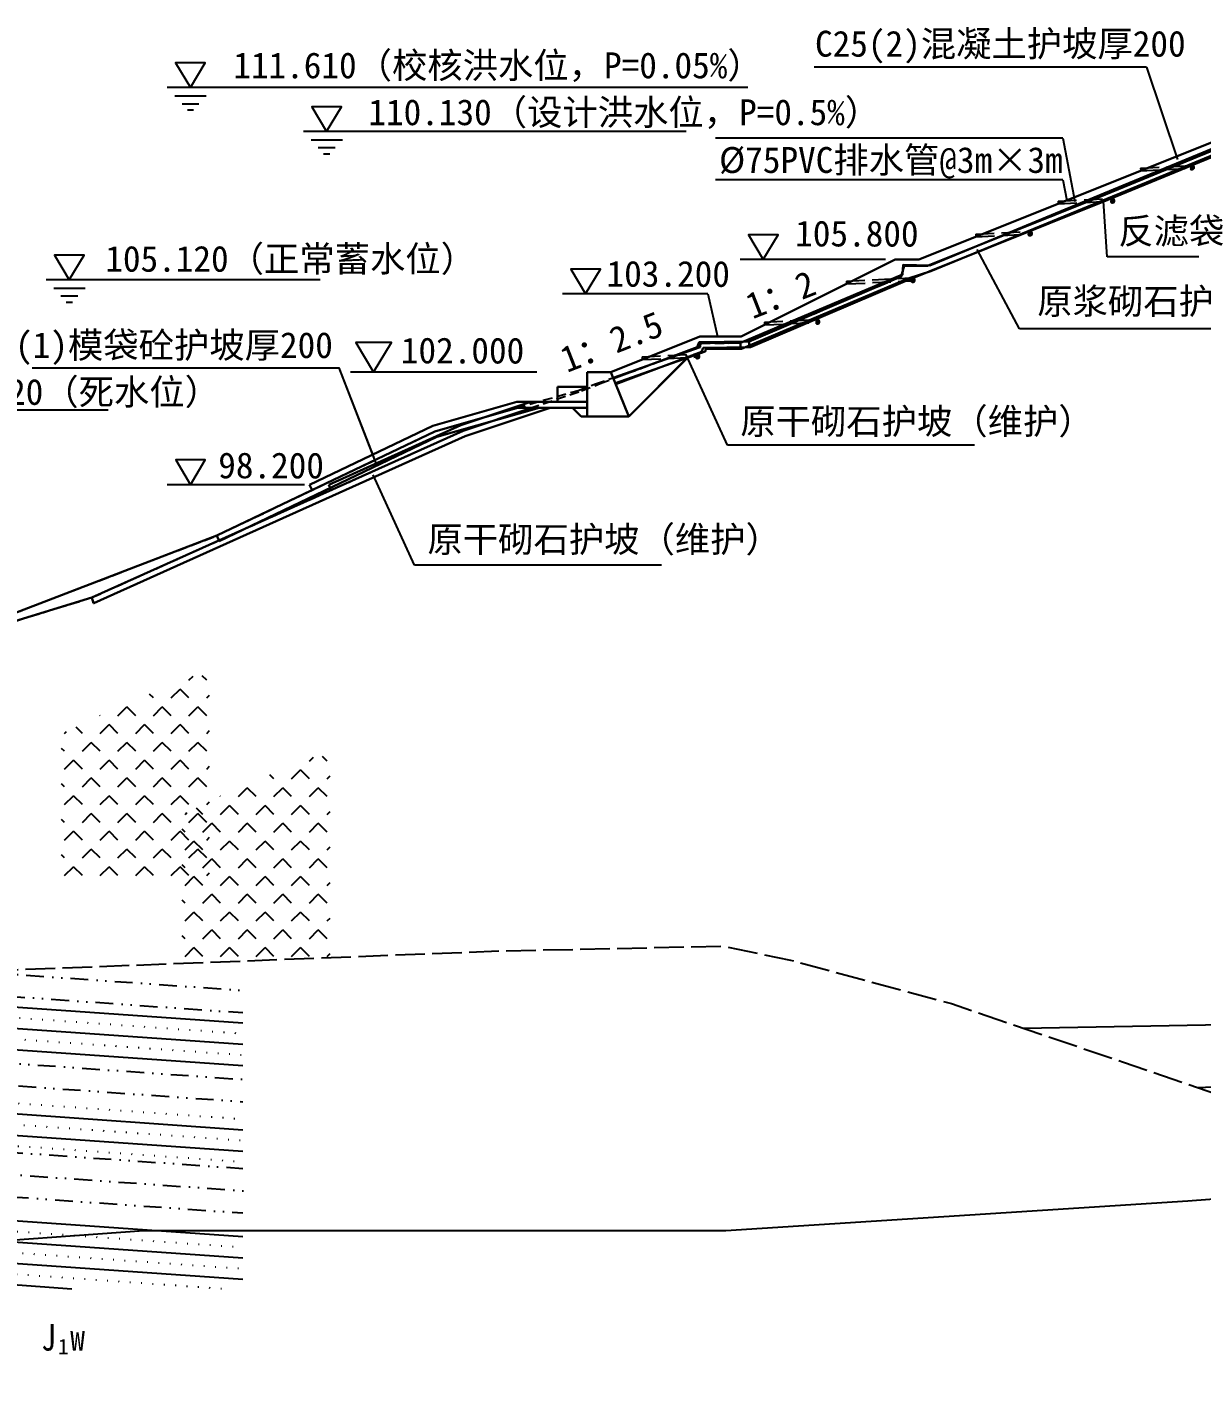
# Model space of a CAD drawing. Header units: millimetres. Extents: x 2456 to 5353, y 685 to 1986.
# Drawn here: x 3585.8 to 3744.4, y 945.8 to 1128.1 of the extents above; entities that cross this region are included whole.
import ezdxf
from ezdxf.enums import TextEntityAlignment as Align

# ---------------------------------------------------------------- set-up
doc = ezdxf.new("R2010")
doc.units = ezdxf.units.MM
for name, pattern in [('DASH', [0.35, 0.25, -0.1]), ('DASHED', [19.05, 12.7, -6.35]), ('line6', [20, 10, 0, 10]), ('X1', [5, 4, -1])]:
    doc.linetypes.add(name, pattern=pattern)
doc.layers.get('0').update_dxf_attribs({"color": 10})
doc.layers.add('0-剖面粗线TS', color=7, linetype='Continuous', lineweight=30)
for name, color, linetype in [('0-地质', 7, 'Continuous'), ('TXT-DIM', 7, 'Continuous'), ('TXT-NOTE', 2, 'Continuous')]:
    doc.layers.add(name, color=color, linetype=linetype)
doc.styles.add('lhz', font='k.shx', dxfattribs={"height": 1, "bigfont": 'hztxt.shx'})
doc.styles.add('st', font='', dxfattribs={"height": 1.23})
doc.styles.add('宋体', font='')
doc.styles.get('st').set_extended_font_data('SimSun')
doc.styles.get('宋体').set_extended_font_data('SimSun')
doc.linetypes.add('LINE7F', pattern='A,3,["×",lhz,S=0.25,R=0,X=0.01,Y=-0.1],-0.2,["×",lhz,S=0.25,R=0,X=0.01,Y=-0.1],-0.2,["×",lhz,S=0.25,R=0,X=0.01,Y=-0.1],-0.2,["×",lhz,S=0.25,R=0,X=0.01,Y=-0.1],-0.2', length=3.8)

msp = doc.modelspace()

# ---------------------------------------------------------------- hatches: boundary and pattern name
at = {"layer": '0-地质', "linetype": 'Continuous'}
h = msp.add_hatch(dxfattribs=at)
h.set_pattern_fill('QG02', color=0, scale=1.2, style=0, pattern_type=2)
h.set_pattern_definition([(45, (3600.467, 1027.823), (-2.4, 2.4), [1.69706, -1.69706]), (135, (3602.867, 1027.823), (-2.4, -2.4), [1.69706, -1.69706])])
h.paths.add_polyline_path([(3610.4634, 1040.2998), (3608.6752, 1040.5437), (3604.183, 1038.8637), (3601.7131, 1037.6637), (3598.8519, 1036.4637), (3596.0163, 1035.2637), (3593.6573, 1034.0637), (3591.0849, 1032.8637), (3590.4707, 1032.6494), (3590.4707, 1012.7025), (3610.4634, 1012.7025)])
h = msp.add_hatch(dxfattribs=at)
h.set_pattern_fill('QG02', color=0, scale=1.2, style=0, pattern_type=2)
h.set_pattern_definition([(45, (3616.7407, 1016.901), (-2.4, 2.4), [1.69706, -1.69706]), (135, (3619.1407, 1016.901), (-2.4, -2.4), [1.69706, -1.69706])])
h.paths.add_polyline_path([(3626.737, 1029.3777), (3624.9488, 1029.6216), (3620.4567, 1027.9416), (3617.9868, 1026.7416), (3615.1255, 1025.5416), (3612.29, 1024.3416), (3609.931, 1023.1416), (3607.3585, 1021.9416), (3606.7443, 1021.7273), (3606.7443, 1001.7804), (3626.737, 1001.7804)])
at = {"layer": '0-地质'}
h = msp.add_hatch(dxfattribs=at)
h.set_pattern_fill('WB08', color=0, scale=12, angle=-4, style=0, pattern_type=2)
h.set_pattern_definition([(356, (3599.2113, 986.997), (2.60342, 2.82528), [2.4, -1.2, 0, -1.2, 0, -1.2])])
h.paths.add_polyline_path([(3614.9276, 994.786), (3614.9276, 995.0833), (3590.1678, 1001.0743), (3583.3737, 1000.8351), (3583.2857, 997.0249)])
h.paths.add_polyline_path([(3614.9276, 981.8052), (3614.9276, 987.346), (3583.2857, 989.5849), (3583.2857, 984.0441)])
h.paths.add_polyline_path([(3614.9276, 965.3716), (3614.9276, 974.2889), (3583.2857, 976.5279), (3583.2857, 967.6105)])
h.paths.add_polyline_path([(3614.9571, 1000.3629), (3596.7137, 999.5612), (3593.2782, 1000.1127), (3590.1678, 1001.0743), (3614.9276, 995.0833)])
h = msp.add_hatch(dxfattribs=at)
h.set_pattern_fill('C107', color=0, scale=0.48, angle=-4, style=0, pattern_type=2)
h.set_pattern_definition([(356, (3599.1592, 978.7662), (0.79944, 2.83113), [0.096, -1.44]), (356, (3599.1067, 977.3264), (0.2009, 2.873), [])])
h.paths.add_polyline_path([(3583.2857, 997.0249), (3583.2857, 991.0428), (3614.9276, 987.7174), (3614.9276, 994.786)])
h.paths.add_polyline_path([(3614.9276, 987.346), (3614.9276, 987.7174), (3583.2857, 991.0428), (3583.2857, 989.5849)])
h.paths.add_polyline_path([(3614.9276, 974.2889), (3614.9276, 981.8052), (3583.2857, 984.0441), (3583.2857, 976.5279)])
h.paths.add_polyline_path([(3614.9276, 957.6278), (3614.9276, 965.3716), (3583.2857, 967.6105), (3583.2857, 957.6278)])

# ---------------------------------------------------------------- linework, layer by layer
at = {"color": 0, "linetype": 'DASHED', "ltscale": 0.1}
for points in [[(3513.3645, 1026.0533), (3594.5365, 1050.9893), (3644.7045, 1073.5173), (3660.7085, 1078.9133), (3663.2325, 1079.9013), (3676.3245, 1084.8133), (3676.6165, 1085.5053), (3683.3525, 1085.6013), (3703.9045, 1094.3613), (3704.2805, 1095.7933), (3707.4565, 1095.8213), (3731.4885, 1105.4493), (3780.7765, 1125.6853)], [(3568.8365, 1043.0413), (3611.4165, 1059.3533), (3640.8925, 1073.4413), (3660.2325, 1078.9813), (3662.6045, 1079.8533), (3676.7125, 1084.8293), (3676.8005, 1085.3573), (3682.1685, 1085.3853), (3704.0725, 1094.6253), (3704.1525, 1095.9213), (3707.7565, 1095.8653), (3734.6405, 1106.9573), (3780.5885, 1125.9213)]]:
    msp.add_lwpolyline(points, dxfattribs=at)
at = {"color": 0, "linetype": 'DASH', "ltscale": 10, "flags": 128}
for points in [[(3736.2439, 1109.0102), (3742.9907, 1109.3476)], [(3736.2439, 1109.0102), (3742.9907, 1109.3476)], [(3736.2626, 1108.6357), (3743.0095, 1108.973)], [(3736.2626, 1108.6357), (3743.0095, 1108.973)], [(3725.1022, 1104.5535), (3732.2456, 1104.9107)], [(3725.1022, 1104.5535), (3732.2456, 1104.9107)], [(3725.1209, 1104.179), (3732.2643, 1104.5362)], [(3725.1209, 1104.179), (3732.2643, 1104.5362)], [(3713.9605, 1100.0969), (3721.1217, 1100.4549)], [(3713.9605, 1100.0969), (3721.1217, 1100.4549)], [(3713.9792, 1099.7223), (3721.1404, 1100.0804)], [(3713.9792, 1099.7223), (3721.1404, 1100.0804)], [(3696.4935, 1093.7337), (3705.2729, 1094.1726)], [(3696.4935, 1093.7337), (3705.2729, 1094.1726)], [(3696.5123, 1093.3591), (3705.2916, 1093.7981)], [(3696.5123, 1093.3591), (3705.2916, 1093.7981)], [(3685.4148, 1088.1943), (3692.3846, 1088.5428)], [(3685.4148, 1088.1943), (3692.3846, 1088.5428)], [(3685.4335, 1087.8198), (3692.4034, 1088.1683)], [(3685.4335, 1087.8198), (3692.4034, 1088.1683)], [(3668.8847, 1083.5066), (3676.1804, 1083.8713)], [(3668.8847, 1083.5066), (3676.1804, 1083.8713)], [(3668.9034, 1083.132), (3676.1992, 1083.4968)], [(3668.9034, 1083.132), (3676.1992, 1083.4968)]]:
    msp.add_lwpolyline(points, dxfattribs=at)
at = {"color": 0, "flags": 128}
for points in [[(3736.2439, 1109.0102), (3736.2626, 1108.6357)], [(3736.2439, 1109.0102), (3736.2626, 1108.6357)], [(3742.9891, 1109.3796), (3743.1153, 1109.438), (3743.2507, 1109.424), (3743.3206, 1109.3466), (3743.4239, 1109.1583), (3743.4179, 1108.9608), (3743.3742, 1108.896), (3743.3072, 1108.8006), (3743.138, 1108.7523), (3743.0661, 1108.7848), (3743.0172, 1108.8178)], [(3742.9891, 1109.3796), (3743.1153, 1109.438), (3743.2507, 1109.424), (3743.3206, 1109.3466), (3743.4239, 1109.1583), (3743.4179, 1108.9608), (3743.3742, 1108.896), (3743.3072, 1108.8006), (3743.138, 1108.7523), (3743.0661, 1108.7848), (3743.0172, 1108.8178)], [(3743.0417, 1108.8013), (3743.2507, 1109.424), (3742.9891, 1109.3796), (3743.4179, 1108.9608), (3743.0054, 1109.0535), (3743.3713, 1109.2542), (3743.3072, 1108.8006), (3742.9983, 1109.1956), (3743.138, 1108.7523), (3743.3206, 1109.3466), (3743.4209, 1109.0595), (3743.1199, 1109.4018), (3742.9983, 1109.1956), (3743.4179, 1108.9608), (3743.4239, 1109.1583), (3742.993, 1109.3019), (3743.2226, 1108.7765), (3743.3742, 1108.896), (3742.9891, 1109.3796)], [(3743.0417, 1108.8013), (3743.2507, 1109.424), (3742.9891, 1109.3796), (3743.4179, 1108.9608), (3743.0054, 1109.0535), (3743.3713, 1109.2542), (3743.3072, 1108.8006), (3742.9983, 1109.1956), (3743.138, 1108.7523), (3743.3206, 1109.3466), (3743.4209, 1109.0595), (3743.1199, 1109.4018), (3742.9983, 1109.1956), (3743.4179, 1108.9608), (3743.4239, 1109.1583), (3742.993, 1109.3019), (3743.2226, 1108.7765), (3743.3742, 1108.896), (3742.9891, 1109.3796)], [(3742.9891, 1109.3796), (3743.0172, 1108.8178)], [(3742.9891, 1109.3796), (3743.0172, 1108.8178)], [(3725.1022, 1104.5535), (3725.1209, 1104.179)], [(3725.1022, 1104.5535), (3725.1209, 1104.179)], [(3732.2457, 1104.9094), (3732.3718, 1104.9678), (3732.5072, 1104.9538), (3732.5771, 1104.8764), (3732.6804, 1104.688), (3732.6744, 1104.4906), (3732.6307, 1104.4258), (3732.5637, 1104.3304), (3732.3945, 1104.2821), (3732.3227, 1104.3145), (3732.2738, 1104.3476)], [(3732.2457, 1104.9094), (3732.3718, 1104.9678), (3732.5072, 1104.9538), (3732.5771, 1104.8764), (3732.6804, 1104.688), (3732.6744, 1104.4906), (3732.6307, 1104.4258), (3732.5637, 1104.3304), (3732.3945, 1104.2821), (3732.3227, 1104.3145), (3732.2738, 1104.3476)], [(3732.2982, 1104.3311), (3732.5072, 1104.9538), (3732.2457, 1104.9094), (3732.6744, 1104.4906), (3732.262, 1104.5833), (3732.6278, 1104.784), (3732.5637, 1104.3304), (3732.2549, 1104.7254), (3732.3945, 1104.2821), (3732.5771, 1104.8764), (3732.6774, 1104.5893), (3732.3765, 1104.9316), (3732.2549, 1104.7254), (3732.6744, 1104.4906), (3732.6804, 1104.688), (3732.2496, 1104.8317), (3732.4791, 1104.3063), (3732.6307, 1104.4258), (3732.2457, 1104.9094)], [(3732.2982, 1104.3311), (3732.5072, 1104.9538), (3732.2457, 1104.9094), (3732.6744, 1104.4906), (3732.262, 1104.5833), (3732.6278, 1104.784), (3732.5637, 1104.3304), (3732.2549, 1104.7254), (3732.3945, 1104.2821), (3732.5771, 1104.8764), (3732.6774, 1104.5893), (3732.3765, 1104.9316), (3732.2549, 1104.7254), (3732.6744, 1104.4906), (3732.6804, 1104.688), (3732.2496, 1104.8317), (3732.4791, 1104.3063), (3732.6307, 1104.4258), (3732.2457, 1104.9094)], [(3732.2457, 1104.9094), (3732.2738, 1104.3476)], [(3732.2457, 1104.9094), (3732.2738, 1104.3476)], [(3713.9605, 1100.0969), (3713.9792, 1099.7223)], [(3713.9605, 1100.0969), (3713.9792, 1099.7223)], [(3721.121, 1100.468), (3721.2471, 1100.5264), (3721.3826, 1100.5124), (3721.4524, 1100.435), (3721.5558, 1100.2466), (3721.5497, 1100.0491), (3721.506, 1099.9843), (3721.4391, 1099.889), (3721.2698, 1099.8406), (3721.198, 1099.8731), (3721.1491, 1099.9062)], [(3721.121, 1100.468), (3721.2471, 1100.5264), (3721.3826, 1100.5124), (3721.4524, 1100.435), (3721.5558, 1100.2466), (3721.5497, 1100.0491), (3721.506, 1099.9843), (3721.4391, 1099.889), (3721.2698, 1099.8406), (3721.198, 1099.8731), (3721.1491, 1099.9062)], [(3721.1736, 1099.8896), (3721.3826, 1100.5124), (3721.121, 1100.468), (3721.5497, 1100.0491), (3721.1373, 1100.1419), (3721.5031, 1100.3426), (3721.4391, 1099.889), (3721.1302, 1100.284), (3721.2698, 1099.8406), (3721.4524, 1100.435), (3721.5528, 1100.1479), (3721.2518, 1100.4902), (3721.1302, 1100.284), (3721.5497, 1100.0491), (3721.5558, 1100.2466), (3721.1249, 1100.3903), (3721.3545, 1099.8648), (3721.506, 1099.9843), (3721.121, 1100.468)], [(3721.1736, 1099.8896), (3721.3826, 1100.5124), (3721.121, 1100.468), (3721.5497, 1100.0491), (3721.1373, 1100.1419), (3721.5031, 1100.3426), (3721.4391, 1099.889), (3721.1302, 1100.284), (3721.2698, 1099.8406), (3721.4524, 1100.435), (3721.5528, 1100.1479), (3721.2518, 1100.4902), (3721.1302, 1100.284), (3721.5497, 1100.0491), (3721.5558, 1100.2466), (3721.1249, 1100.3903), (3721.3545, 1099.8648), (3721.506, 1099.9843), (3721.121, 1100.468)], [(3721.121, 1100.468), (3721.1491, 1099.9062)], [(3721.121, 1100.468), (3721.1491, 1099.9062)], [(3696.4935, 1093.7337), (3696.5123, 1093.3591)], [(3696.4935, 1093.7337), (3696.5123, 1093.3591)], [(3705.2729, 1094.1726), (3705.399, 1094.231), (3705.5344, 1094.217), (3705.6043, 1094.1397), (3705.7076, 1093.9513), (3705.7016, 1093.7538), (3705.6579, 1093.689), (3705.5909, 1093.5937), (3705.4217, 1093.5453), (3705.3499, 1093.5778), (3705.301, 1093.6108)], [(3705.2729, 1094.1726), (3705.399, 1094.231), (3705.5344, 1094.217), (3705.6043, 1094.1397), (3705.7076, 1093.9513), (3705.7016, 1093.7538), (3705.6579, 1093.689), (3705.5909, 1093.5937), (3705.4217, 1093.5453), (3705.3499, 1093.5778), (3705.301, 1093.6108)], [(3705.3254, 1093.5943), (3705.5344, 1094.217), (3705.2729, 1094.1726), (3705.7016, 1093.7538), (3705.2892, 1093.8465), (3705.655, 1094.0472), (3705.5909, 1093.5937), (3705.2821, 1093.9886), (3705.4217, 1093.5453), (3705.6043, 1094.1397), (3705.7046, 1093.8525), (3705.4037, 1094.1948), (3705.2821, 1093.9886), (3705.7016, 1093.7538), (3705.7076, 1093.9513), (3705.2768, 1094.0949), (3705.5063, 1093.5695), (3705.6579, 1093.689), (3705.2729, 1094.1726)], [(3705.3254, 1093.5943), (3705.5344, 1094.217), (3705.2729, 1094.1726), (3705.7016, 1093.7538), (3705.2892, 1093.8465), (3705.655, 1094.0472), (3705.5909, 1093.5937), (3705.2821, 1093.9886), (3705.4217, 1093.5453), (3705.6043, 1094.1397), (3705.7046, 1093.8525), (3705.4037, 1094.1948), (3705.2821, 1093.9886), (3705.7016, 1093.7538), (3705.7076, 1093.9513), (3705.2768, 1094.0949), (3705.5063, 1093.5695), (3705.6579, 1093.689), (3705.2729, 1094.1726)], [(3705.2729, 1094.1726), (3705.301, 1093.6108)], [(3705.2729, 1094.1726), (3705.301, 1093.6108)], [(3685.4148, 1088.1943), (3685.4335, 1087.8198)], [(3685.4148, 1088.1943), (3685.4335, 1087.8198)], [(3692.3846, 1088.5428), (3692.5108, 1088.6012), (3692.6462, 1088.5872), (3692.7161, 1088.5098), (3692.8194, 1088.3214), (3692.8134, 1088.1239), (3692.7696, 1088.0592), (3692.7027, 1087.9638), (3692.5335, 1087.9155), (3692.4616, 1087.9479), (3692.4127, 1087.981)], [(3692.3846, 1088.5428), (3692.5108, 1088.6012), (3692.6462, 1088.5872), (3692.7161, 1088.5098), (3692.8194, 1088.3214), (3692.8134, 1088.1239), (3692.7696, 1088.0592), (3692.7027, 1087.9638), (3692.5335, 1087.9155), (3692.4616, 1087.9479), (3692.4127, 1087.981)], [(3692.4372, 1087.9645), (3692.6462, 1088.5872), (3692.3846, 1088.5428), (3692.8134, 1088.1239), (3692.4009, 1088.2167), (3692.7668, 1088.4174), (3692.7027, 1087.9638), (3692.3938, 1088.3588), (3692.5335, 1087.9155), (3692.7161, 1088.5098), (3692.8164, 1088.2227), (3692.5154, 1088.565), (3692.3938, 1088.3588), (3692.8134, 1088.1239), (3692.8194, 1088.3214), (3692.3885, 1088.4651), (3692.6181, 1087.9396), (3692.7696, 1088.0592), (3692.3846, 1088.5428)], [(3692.4372, 1087.9645), (3692.6462, 1088.5872), (3692.3846, 1088.5428), (3692.8134, 1088.1239), (3692.4009, 1088.2167), (3692.7668, 1088.4174), (3692.7027, 1087.9638), (3692.3938, 1088.3588), (3692.5335, 1087.9155), (3692.7161, 1088.5098), (3692.8164, 1088.2227), (3692.5154, 1088.565), (3692.3938, 1088.3588), (3692.8134, 1088.1239), (3692.8194, 1088.3214), (3692.3885, 1088.4651), (3692.6181, 1087.9396), (3692.7696, 1088.0592), (3692.3846, 1088.5428)], [(3692.3846, 1088.5428), (3692.4127, 1087.981)], [(3692.3846, 1088.5428), (3692.4127, 1087.981)], [(3668.8847, 1083.5066), (3668.9034, 1083.132)], [(3668.8847, 1083.5066), (3668.9034, 1083.132)], [(3676.1804, 1083.8713), (3676.3066, 1083.9297), (3676.442, 1083.9158), (3676.5119, 1083.8384), (3676.6152, 1083.65), (3676.6092, 1083.4525), (3676.5655, 1083.3877), (3676.4985, 1083.2924), (3676.3293, 1083.244), (3676.2574, 1083.2765), (3676.2085, 1083.3095)], [(3676.1804, 1083.8713), (3676.3066, 1083.9297), (3676.442, 1083.9158), (3676.5119, 1083.8384), (3676.6152, 1083.65), (3676.6092, 1083.4525), (3676.5655, 1083.3877), (3676.4985, 1083.2924), (3676.3293, 1083.244), (3676.2574, 1083.2765), (3676.2085, 1083.3095)], [(3676.233, 1083.293), (3676.442, 1083.9158), (3676.1804, 1083.8713), (3676.6092, 1083.4525), (3676.1967, 1083.5453), (3676.5626, 1083.746), (3676.4985, 1083.2924), (3676.1896, 1083.6873), (3676.3293, 1083.244), (3676.5119, 1083.8384), (3676.6122, 1083.5512), (3676.3112, 1083.8936), (3676.1896, 1083.6873), (3676.6092, 1083.4525), (3676.6152, 1083.65), (3676.1843, 1083.7936), (3676.4139, 1083.2682), (3676.5655, 1083.3877), (3676.1804, 1083.8713)], [(3676.233, 1083.293), (3676.442, 1083.9158), (3676.1804, 1083.8713), (3676.6092, 1083.4525), (3676.1967, 1083.5453), (3676.5626, 1083.746), (3676.4985, 1083.2924), (3676.1896, 1083.6873), (3676.3293, 1083.244), (3676.5119, 1083.8384), (3676.6122, 1083.5512), (3676.3112, 1083.8936), (3676.1896, 1083.6873), (3676.6092, 1083.4525), (3676.6152, 1083.65), (3676.1843, 1083.7936), (3676.4139, 1083.2682), (3676.5655, 1083.3877), (3676.1804, 1083.8713)], [(3676.1804, 1083.8713), (3676.2085, 1083.3095)], [(3676.1804, 1083.8713), (3676.2085, 1083.3095)]]:
    msp.add_lwpolyline(points, dxfattribs=at)
at = {"layer": '0-剖面粗线TS', "color": 0}
for p, q in [((3667.0765, 1075.4413), (3675.0818, 1083.4465)), ((3667.0765, 1075.4413), (3675.0216, 1083.3864)), ((3660.6765, 1075.4413), (3659.4765, 1076.6413)), ((3660.6765, 1075.4413), (3659.4765, 1076.6413))]:
    msp.add_line(p, q, dxfattribs=at)
at = {"layer": '0-剖面粗线TS', "color": 0, "linetype": 'Continuous', "flags": 128}
for points in [[(3706.2765, 1096.6413), (3780.2765, 1126.2413)], [(3706.2765, 1096.6413), (3780.2765, 1126.2413)], [(3664.977, 1080.69), (3676.7125, 1084.8293), (3676.8005, 1085.3573), (3682.1685, 1085.3853), (3704.0725, 1094.6253), (3704.1525, 1095.9213), (3707.7565, 1095.8653), (3734.6405, 1106.9573), (3780.2765, 1125.7925)], [(3665.0237, 1080.5733), (3676.3245, 1084.8133), (3676.6165, 1085.5053), (3683.3525, 1085.6013), (3703.9045, 1094.3613), (3704.2805, 1095.7933), (3707.4565, 1095.8213), (3731.4885, 1105.4493), (3780.2765, 1125.48)], [(3665.2744, 1079.9466), (3677.424, 1084.2319), (3677.4788, 1084.5608), (3682.3323, 1084.5861), (3704.8404, 1094.0809), (3707.9091, 1095.0628), (3707.9091, 1095.0628), (3734.9457, 1106.2177), (3780.5931, 1125.0577)], [(3707.6725, 1095.046), (3731.7892, 1104.7079), (3780.8026, 1124.8311)], [(3706.2765, 1096.6413), (3703.0765, 1096.6413), (3682.2765, 1086.2413)], [(3706.2765, 1096.6413), (3703.0765, 1096.6413), (3682.2765, 1086.2413)], [(3665.3209, 1079.8303), (3676.9278, 1084.1851), (3677.1504, 1084.7128), (3683.5213, 1084.8036), (3704.1104, 1093.5794)], [(3707.6725, 1095.046), (3704.1104, 1093.5794)], [(3664.6765, 1081.4413), (3676.6765, 1086.2413)], [(3664.6765, 1081.4413), (3676.6765, 1086.2413)], [(3682.2765, 1086.2413), (3676.6765, 1086.2413)], [(3682.2765, 1086.2413), (3676.6765, 1086.2413)], [(3682.1685, 1085.3853), (3682.1799, 1084.5853)], [(3683.3525, 1085.6013), (3683.3639, 1084.8013)], [(3623.973, 1066.2413), (3640.6079, 1074.1919), (3651.9513, 1077.4413)], [(3626.5486, 1066.2413), (3644.4122, 1074.2629), (3653.8388, 1077.4413)], [(3651.9513, 1077.4413), (3661.4765, 1077.4413)], [(3653.8388, 1077.4413), (3661.4765, 1077.4413)], [(3440.7565, 1005.5773), (3440.7565, 1005.5773), (3456.2325, 1008.8013), (3513.3645, 1026.0533), (3594.5365, 1050.9893), (3644.7045, 1073.5173), (3653.97, 1076.6413)], [(3465.5739, 1008.756), (3509.4125, 1021.4733), (3568.8365, 1043.0413), (3611.4165, 1059.3533), (3640.8925, 1073.4413), (3652.0636, 1076.6413)], [(3594.7715, 1050.2245), (3594.8189, 1050.2391), (3644.9969, 1072.7716), (3656.474, 1076.6413)], [(3611.7615, 1058.6315), (3641.1771, 1072.6906), (3654.9687, 1076.6413)], [(3652.0636, 1076.6413), (3661.4765, 1076.6413)], [(3653.97, 1076.6413), (3661.4765, 1076.6413)], [(3623.973, 1066.2413), (3624.3179, 1065.5195)], [(3626.5486, 1066.2413), (3626.8763, 1065.5115)], [(3611.4165, 1059.3533), (3611.7615, 1058.6315)], [(3594.5365, 1050.9893), (3594.7715, 1050.2245)]]:
    msp.add_lwpolyline(points, dxfattribs=at)
at = {"layer": '0-剖面粗线TS', "color": 0, "flags": 128}
for points in [[(3661.4765, 1081.4413), (3661.4765, 1075.4413)], [(3661.4765, 1081.4413), (3664.6765, 1081.4413), (3667.0765, 1075.4413)], [(3661.4765, 1081.4413), (3661.4765, 1075.4413)], [(3661.4765, 1081.4413), (3664.6765, 1081.4413), (3667.0765, 1075.4413)], [(3657.4765, 1079.4413), (3657.4765, 1077.4413)], [(3661.4765, 1079.4413), (3657.4765, 1079.4413)], [(3657.4765, 1079.4413), (3657.4765, 1077.4413)], [(3661.4765, 1079.4413), (3657.4765, 1079.4413)], [(3660.6765, 1075.4413), (3667.0765, 1075.4413)], [(3660.6765, 1075.4413), (3667.0765, 1075.4413)]]:
    msp.add_lwpolyline(points, dxfattribs=at)
at = {"layer": '0-地质', "color": 0, "linetype": 'X1', "flags": 128}
msp.add_lwpolyline([(3466.0527, 990.6539), (3495.9579, 994.2186), (3567.3648, 1000.0681), (3649.8831, 1003.2617), (3679.8543, 1003.9029), (3688.9508, 1002.017), (3710.6732, 996.1487), (3733.809, 988.2596), (3753.4972, 981.5495), (3779.8853, 977.0474), (3790.1675, 976.2884), (3802.8646, 978.1798), (3822.2735, 983.5019), (3835.1969, 991.7955), (3854.4912, 1009.2043), (3879.1204, 1023.0465), (3887.9779, 1025.7423), (3890.953, 1026.2623), (3925.1867, 1024.8721), (3951.1841, 1022.4048), (3978.1704, 1019.8003), (4035.5306, 1010.5467), (4101.7625, 999.6493), (4129.8953, 998.4933), (4172.2835, 994.439), (4212.4165, 993.2073)], dxfattribs=at)
at = {"layer": '0-地质', "color": 0}
for points in [[(3720.372, 992.8415), (3777.0462, 993.8783), (3790.193, 994.2805), (3837.7084, 994.0616)], [(3743.9231, 984.8125), (3789.893, 986.6805), (3826.1351, 985.98)]]:
    msp.add_lwpolyline(points, dxfattribs=at)
at = {"layer": '0-地质', "color": 0, "linetype": 'LINE7F', "ltscale": 10, "flags": 128}
msp.add_lwpolyline([(3466.9991, 954.8693), (3492.1731, 957.5574), (3601.5857, 965.4891), (3680.193, 965.4764), (3742.6006, 969.518), (3790.193, 973.0805), (3837.4834, 967.4066), (3890.993, 956.2764), (3917.5223, 954.7876), (3978.1867, 952.6764), (4124.6795, 947.9501), (4212.4165, 945.8323)], dxfattribs=at)
at = {"layer": 'TXT-NOTE', "color": 0}
for p, q in [((3737.0491, 1122.6229), (3692.1137, 1122.6229)), ((3737.0491, 1122.6229), (3692.1137, 1122.6229)), ((3725.7465, 1113.0574), (3678.8114, 1113.0574)), ((3725.7465, 1107.4413), (3678.8114, 1107.4413)), ((3744.0888, 1096.9982), (3731.7105, 1096.9982)), ((3744.0888, 1096.9982), (3731.7105, 1096.9982)), ((3769.8739, 1087.2864), (3719.8792, 1087.2864)), ((3713.7891, 1071.5925), (3680.4235, 1071.5925)), ((3671.4988, 1055.3847), (3638.1332, 1055.3847))]:
    msp.add_line(p, q, dxfattribs=at)
for points in [[(3607.8621, 1119.8813), (3609.8588, 1123.2154), (3605.8653, 1123.2154)], [(3607.8621, 1119.8813), (3609.8588, 1123.2154), (3605.8653, 1123.2154)], [(3626.265, 1113.9613), (3628.2618, 1117.2954), (3624.2683, 1117.2954)], [(3626.265, 1113.9613), (3628.2618, 1117.2954), (3624.2683, 1117.2954)], [(3685.265, 1096.6413), (3687.2618, 1099.9754), (3683.2683, 1099.9754)], [(3685.265, 1096.6413), (3687.2618, 1099.9754), (3683.2683, 1099.9754)], [(3591.4968, 1093.9213), (3593.4936, 1097.2554), (3589.5001, 1097.2554)], [(3591.4968, 1093.9213), (3593.4936, 1097.2554), (3589.5001, 1097.2554)], [(3661.2621, 1092.0415), (3663.2589, 1095.3757), (3659.2654, 1095.3757)], [(3661.2621, 1092.0415), (3663.2589, 1095.3757), (3659.2654, 1095.3757)], [(3632.6134, 1081.4413), (3635.0095, 1085.4423), (3630.2173, 1085.4423)], [(3632.6134, 1081.4413), (3635.0095, 1085.4423), (3630.2173, 1085.4423)], [(3607.8786, 1066.2413), (3609.8754, 1069.5754), (3605.8819, 1069.5754)], [(3607.8786, 1066.2413), (3609.8754, 1069.5754), (3605.8819, 1069.5754)]]:
    msp.add_lwpolyline(points, close=True, dxfattribs=at)
at = {"layer": 'TXT-NOTE', "color": 0, "flags": 128}
for points in [[(3737.0491, 1122.6229), (3741.2281, 1110.1527)], [(3737.0491, 1122.6229), (3741.2281, 1110.1527)], [(3725.7465, 1113.0574), (3727.3447, 1104.4763)], [(3725.7465, 1107.4413), (3726.2686, 1104.6381)], [(3731.7105, 1096.9982), (3731.2216, 1104.52)], [(3731.7105, 1096.9982), (3731.2216, 1104.52)], [(3719.8792, 1087.2864), (3714.152, 1098.0177)], [(3680.4235, 1071.5925), (3674.8518, 1083.7905)], [(3586.4882, 1082.0288), (3627.9036, 1082.0288), (3632.5862, 1069.9864)], [(3586.4882, 1082.0288), (3627.9036, 1082.0288), (3632.8852, 1069.2173)], [(3638.1332, 1055.3847), (3632.5615, 1067.5828)]]:
    msp.add_lwpolyline(points, dxfattribs=at)
at = {"layer": 'TXT-NOTE', "color": 0, "linetype": 'Continuous', "flags": 128}
for points in [[(3658.3483, 1119.8813), (3604.7238, 1119.8813)], [(3683.1859, 1119.8813), (3604.7238, 1119.8813)], [(3605.7652, 1118.7547), (3609.9897, 1118.7547)], [(3605.7652, 1118.7547), (3609.9897, 1118.7547)], [(3606.7318, 1117.7028), (3609.023, 1117.7028)], [(3606.7318, 1117.7028), (3609.023, 1117.7028)], [(3607.4637, 1116.8759), (3608.2911, 1116.8759)], [(3607.4637, 1116.8759), (3608.2911, 1116.8759)], [(3674.8588, 1113.9613), (3623.1267, 1113.9613)], [(3674.8588, 1113.9613), (3623.1267, 1113.9613)], [(3624.1681, 1112.8347), (3628.3927, 1112.8347)], [(3624.1681, 1112.8347), (3628.3927, 1112.8347)], [(3625.1348, 1111.7828), (3627.426, 1111.7828)], [(3625.1348, 1111.7828), (3627.426, 1111.7828)], [(3625.8667, 1110.9559), (3626.6941, 1110.9559)], [(3625.8667, 1110.9559), (3626.6941, 1110.9559)], [(3701.769, 1096.6413), (3682.1267, 1096.6413)], [(3701.769, 1096.6413), (3682.1267, 1096.6413)], [(3625.3764, 1093.9213), (3588.3585, 1093.9213)], [(3625.3764, 1093.9213), (3588.3585, 1093.9213)], [(3589.3999, 1092.7947), (3593.6245, 1092.7947)], [(3589.3999, 1092.7947), (3593.6245, 1092.7947)], [(3590.3666, 1091.7428), (3592.6578, 1091.7428)], [(3590.3666, 1091.7428), (3592.6578, 1091.7428)], [(3677.7661, 1092.0415), (3658.1238, 1092.0415)], [(3677.7661, 1092.0415), (3658.1238, 1092.0415)], [(3677.7661, 1092.0415), (3679.0658, 1086.2413)], [(3677.7661, 1092.0415), (3679.0658, 1086.2413)], [(3591.0985, 1090.9159), (3591.9259, 1090.9159)], [(3591.0985, 1090.9159), (3591.9259, 1090.9159)], [(3654.6582, 1081.4413), (3629.4751, 1081.4413)], [(3654.6582, 1081.4413), (3629.4751, 1081.4413)], [(3596.7497, 1076.3213), (3565.0706, 1076.3213)], [(3596.7497, 1076.3213), (3565.0706, 1076.3213)], [(3623.2962, 1066.2413), (3604.7403, 1066.2413)], [(3623.2962, 1066.2413), (3604.7403, 1066.2413)]]:
    msp.add_lwpolyline(points, dxfattribs=at)

# ---------------------------------------------------------------- texts
at = {"layer": '0-地质', "color": 0, "linetype": 'line6', "style": 'st', "width": 0.8}
msp.add_text('J w', height=3.6, dxfattribs=at).set_placement((3587.7219, 949.2583))
at = {"layer": '0-地质', "color": 0, "linetype": 'line6', "style": 'st'}
msp.add_text('1', height=2.1, dxfattribs=at).set_placement((3589.9779, 948.7505))
at = {"layer": 'TXT-DIM', "color": 0, "linetype": 'Continuous', "style": '宋体'}
for s, p in [('C25(2)混凝土护坡厚200', (3717.2881, 1125.8096)), ('111.610（校核洪水位，P=0.05%%%）', (3649.4202, 1122.8891)), ('110.130（设计洪水位，P=0.5%%%）', (3666.4789, 1116.556)), ('%%C75PVC排水管@3m×3m', (3702.4983, 1110.1029)), ('反滤袋', (3740.387, 1100.5106)), ('105.120（正常蓄水位）', (3621.4064, 1096.7607)), ('原浆砌石护坡（保留）', (3746.15, 1091.0304)), ('C20(1)模袋砼护坡厚200', (3602.0718, 1085.0951)), ('100.720（死水位）', (3591.5913, 1078.7755)), ('原干砌石护坡（维护）', (3706.028, 1074.8096)), ('原干砌石护坡（维护）', (3663.7652, 1058.8713))]:
    msp.add_text(s, height=3.5, dxfattribs=at).set_placement(p, align=Align.MIDDLE_CENTER)
for s, rotation, p in [('105.800', 359.894943, (3697.9073, 1100.1654)), ('103.200', 359.894943, (3672.4199, 1094.7267)), ('1：2', 21.363702, (3687.5942, 1091.9376)), ('1：2.5', 21.363702, (3664.7488, 1085.5629)), ('102.000', 359.894943, (3644.6279, 1084.3688)), ('98.200', 359.894943, (3618.7652, 1068.8453))]:
    msp.add_text(s, height=3.5, rotation=rotation, dxfattribs=at).set_placement(p, align=Align.MIDDLE_CENTER)

doc.saveas('drawing.dxf')
